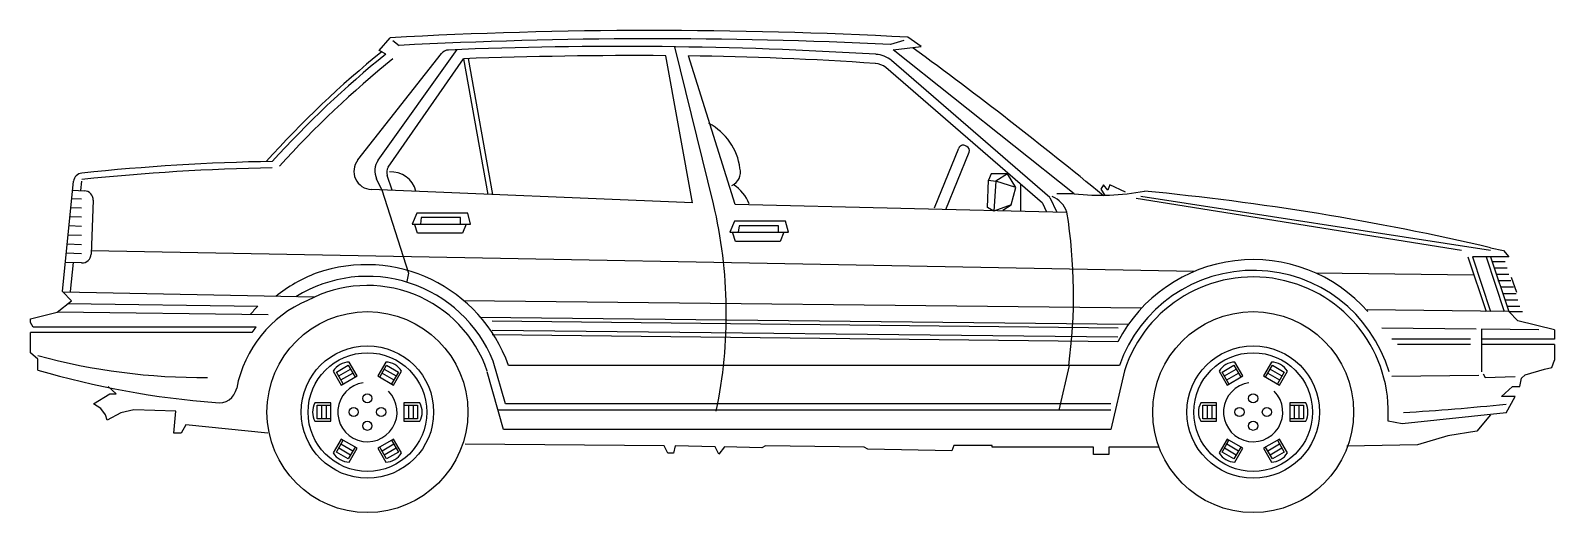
# Model space of a CAD drawing. Extents: x -4.24 to 0, y 0 to 1.34.
import ezdxf

# ---------------------------------------------------------------- set-up
doc = ezdxf.new("R2010")
doc.units = 0
doc.header["$LTSCALE"] = 40
doc.layers.get('0').update_dxf_attribs({"linetype": 'CONTINUOUS'})
doc.layers.add('DETAIL', color=1, linetype='CONTINUOUS')

msp = doc.modelspace()

# ---------------------------------------------------------------- linework, layer by layer
at = {"color": 0, "linetype": 'BYBLOCK'}
for p, q in [((-3.269, 1.2852), (-3.2385, 1.3208)), ((-1.7621, 1.2967), (-1.7986, 1.3222)), ((-3.3288, 0.9807), (-3.0957, 1.277)), ((-3.272, 0.9799), (-3.0522, 1.2877)), ((-3.2512, 1.2751), (-3.269, 1.2852)), ((-2.3393, 0.8585), (-2.4466, 1.2956)), ((-1.8395, 1.287), (-1.7621, 1.2967)), ((-1.336, 0.8865), (-1.8395, 1.287)), ((-3.244, 0.9604), (-3.0345, 1.2624)), ((-3.0345, 1.2624), (-2.9674, 0.8849)), ((-3.0217, 1.2629), (-2.9544, 0.8844)), ((-2.3978, 0.8611), (-2.4716, 1.2709)), ((-2.2788, 0.8573), (-2.4088, 1.2705)), ((-1.4242, 0.8608), (-1.8602, 1.2376)), ((-1.4036, 0.8767), (-1.8439, 1.2571)), ((-3.2334, 0.8966), (-3.2472, 0.9379)), ((-4.1504, 0.6147), (-4.1195, 0.9214)), ((-4.1224, 0.8966), (-4.0892, 0.8952)), ((-2.3978, 0.8611), (-3.291, 0.8985)), ((-3.2616, 0.8973), (-3.2765, 0.9286)), ((-3.2616, 0.8973), (-3.1877, 0.6655)), ((-4.065, 0.8688), (-4.0707, 0.7187)), ((-1.3572, 0.835), (-2.2788, 0.8573)), ((-1.4242, 0.8608), (-1.4128, 0.8365)), ((-1.4036, 0.8767), (-1.3843, 0.8357)), ((-1.336, 0.8865), (-1.3843, 0.8865)), ((-0.2591, 0.729), (-1.1633, 0.8738)), ((-0.1778, 0.7366), (-0.1422, 0.729)), ((-0.1422, 0.729), (-0.127, 0.7112)), ((-4.0969, 0.6943), (-4.1427, 0.696)), ((-0.2286, 0.7112), (-0.1778, 0.5588)), ((-0.127, 0.7112), (-0.2286, 0.7112)), ((-0.1778, 0.7112), (-0.127, 0.5588)), ((-0.1727, 0.6985), (-0.1372, 0.6985)), ((-3.1877, 0.6655), (-3.1928, 0.6426)), ((-0.1626, 0.6629), (-0.127, 0.6629)), ((-0.1205, 0.655), (-0.1056, 0.6134)), ((-4.125, 0.5893), (-4.1504, 0.6147)), ((-0.1499, 0.6274), (-0.1143, 0.6274)), ((-4.2393, 0.5385), (-4.1647, 0.5578)), ((-4.1647, 0.5578), (-4.125, 0.5893)), ((-0.1372, 0.5918), (-0.1016, 0.5918)), ((-0.1016, 0.5334), (-0.127, 0.5588)), ((-0.1245, 0.5588), (-0.0889, 0.5588)), ((-4.2393, 0.5283), (-4.2393, 0.5385)), ((-4.2316, 0.5156), (-4.2393, 0.5283)), ((-3.6116, 0.5156), (-4.2316, 0.5156)), ((-3.9878, 0.5156), (-4.191, 0.5156)), ((0, 0.508), (-0.1016, 0.5334)), ((-4.2393, 0.4445), (-4.2393, 0.5004)), ((-1.2144, 0.4879), (-2.9549, 0.5068)), ((-0.2489, 0.4826), (-0.4521, 0.4826)), ((-0.2337, 0.4826), (-0.4369, 0.4826)), ((0, 0.4826), (-0.2032, 0.4826)), ((0, 0.508), (0, 0.4826)), ((0, 0.4674), (0, 0.4242)), ((-4.2189, 0.4267), (-4.2393, 0.4445)), ((-4.2189, 0.3962), (-4.2189, 0.4267)), ((-0.0076, 0.4039), (0, 0.4242)), ((-2.9235, 0.2311), (-2.9693, 0.3912)), ((-1.35, 0.4089), (-1.3792, 0.2845)), ((-1.1961, 0.3944), (-1.2338, 0.2311)), ((-0.0914, 0.3734), (-0.0813, 0.3835)), ((-0.0813, 0.3835), (-0.0279, 0.3988)), ((-0.0279, 0.3988), (-0.0076, 0.4039)), ((-4.0005, 0.3302), (-4.0234, 0.3505)), ((-0.1473, 0.3226), (-0.1168, 0.3505)), ((-0.1168, 0.3505), (-0.0965, 0.3505)), ((-0.0965, 0.3505), (-0.0914, 0.3734)), ((-4.064, 0.3023), (-4.0183, 0.3302)), ((-4.0437, 0.2896), (-4.064, 0.3023)), ((-4.0183, 0.3302), (-4.0005, 0.3302)), ((-0.1092, 0.3226), (-0.1473, 0.3226)), ((-0.1346, 0.2769), (-0.1092, 0.3226)), ((-4.031, 0.2718), (-4.0437, 0.2896)), ((-4.0259, 0.2565), (-4.031, 0.2718)), ((-3.9878, 0.2769), (-4.0259, 0.2565)), ((-3.9522, 0.286), (-3.9878, 0.2769)), ((-3.8354, 0.2819), (-3.9522, 0.286)), ((-3.8405, 0.221), (-3.8354, 0.2819)), ((-0.1346, 0.2769), (-0.4242, 0.2464)), ((-0.1778, 0.2718), (-0.2159, 0.2261)), ((-3.8202, 0.221), (-3.8405, 0.221)), ((-3.8075, 0.2438), (-3.8202, 0.221)), ((-3.5789, 0.221), (-3.8075, 0.2438)), ((-1.2338, 0.2311), (-2.9235, 0.2311)), ((-0.4242, 0.2464), (-0.4631, 0.2539)), ((-0.2972, 0.2134), (-0.381, 0.188)), ((-0.2159, 0.2261), (-0.2972, 0.2134)), ((-2.4765, 0.1854), (-3.0302, 0.1905)), ((-2.4663, 0.1651), (-2.4765, 0.1854)), ((-2.446, 0.1854), (-2.4511, 0.1651)), ((-2.3343, 0.1829), (-2.446, 0.1854)), ((-2.3241, 0.1626), (-2.3343, 0.1829)), ((-2.3089, 0.1829), (-2.3241, 0.1626)), ((-2.2047, 0.1803), (-2.3089, 0.1829)), ((-2.1946, 0.1854), (-2.2047, 0.1803)), ((-1.9202, 0.1816), (-2.1946, 0.1854)), ((-1.9101, 0.1765), (-1.9202, 0.1816)), ((-1.6764, 0.1714), (-1.9101, 0.1765)), ((-1.6713, 0.1867), (-1.6764, 0.1714)), ((-1.5646, 0.1867), (-1.6713, 0.1867)), ((-1.5646, 0.1816), (-1.5646, 0.1867)), ((-1.2827, 0.1816), (-1.5646, 0.1816)), ((-1.2827, 0.1613), (-1.2827, 0.1816)), ((-1.0999, 0.1816), (-1.2395, 0.1816)), ((-1.2395, 0.1816), (-1.2395, 0.1613)), ((-0.381, 0.188), (-0.5778, 0.1842)), ((-2.4511, 0.1651), (-2.4663, 0.1651)), ((-1.2395, 0.1613), (-1.2827, 0.1613))]:
    msp.add_line(p, q, dxfattribs=at)
for centre, radius in [((-3.302, 0.2794), 0.2794), ((-0.8382, 0.2794), 0.2794), ((-3.302, 0.2794), 0.1651), ((-0.8382, 0.2794), 0.1651)]:
    msp.add_circle(centre, radius, dxfattribs=at)
for centre, radius, start, end in [((-2.5057, -11.9521), 13.2931, 86.95068, 93.16007), ((-1.4655, -0.929), 2.849, 129.0766, 138.0289), ((-1.4595, -0.9351), 2.8452, 129.0297, 137.7848), ((-3.0757, 1.2613), 0.0254, 92.3739, 141.8013), ((-2.5985, -10.2509), 11.5475, 86.47005, 92.3739), ((-1.8928, 1.1986), 0.0762, 50.1364, 86.0046), ((-8.7814, -8.2693), 11.8484, 50.56179, 53.80272), ((-2.5528, -11.9921), 13.2632, 89.64935, 92.0813), ((-2.5217, -7.8958), 9.1669, 86.04357, 89.29404), ((-1.8928, 1.1986), 0.0508, 50.1364, 86.0046), ((-3.4616, -5.0713), 6.0489, 90.99583, 96.02299), ((-3.2889, 0.9493), 0.0508, 141.8013, 267.5998), ((-3.2306, 0.9504), 0.0508, 144.4662, 205.3784), ((-4.0942, 0.9188), 0.0254, 94.7885, 174.2454), ((-4.0903, 0.8698), 0.0254, 357.8253, 87.5104), ((-1.2641, 1.5537), 0.6711, 263.8466, 280.6157), ((-1.8363, -6.3808), 7.3081, 76.88273, 84.536), ((-3.6328, 0.5531), 1.3291, 348.2284, 13.286), ((-1.4232, 0.8135), 0.0704, 18.3463, 68.1823), ((-2.7937, 0.6052), 1.4557, 352.2532, 9.1109), ((-4.096, 0.7197), 0.0254, 267.9546, 357.8253), ((-0.8382, 0.2794), 0.4242, 41.1914, 152.5128), ((-0.8382, 0.2794), 0.3759, 356.1028, 162.194), ((-3.302, 0.2794), 0.3522, 18.8615, 118.2176), ((-3.3398, 0.284), 0.3318, 112.8387, 169.1949), ((-3.5292, 2.768), 2.47, 253.7848, 265.4596), ((-3.7155, 0.3557), 0.0508, 259.5698, 349.1949), ((-3.302, 0.2794), 0.0825, 98.1913, 44.6432), ((-0.8382, 0.2794), 0.0825, 98.1913, 44.6432)]:
    msp.add_arc(centre, radius, start, end, dxfattribs=at)
at = {"layer": 'DETAIL'}
for p, q in [((-3.2309, 1.3132), (-3.214, 1.2994)), ((-1.8096, 1.3133), (-1.8471, 1.3019)), ((-1.635, 1.0187), (-1.6402, 1.0208)), ((-1.7245, 0.8479), (-1.6567, 1.0139)), ((-1.6929, 0.8431), (-1.628, 1.0021)), ((-1.5672, 0.9423), (-1.5748, 0.9246)), ((-1.522, 0.9423), (-1.5672, 0.9423)), ((-1.522, 0.9423), (-1.5545, 0.922)), ((-1.4986, 0.9042), (-1.522, 0.9423)), ((-4.0992, 0.8956), (-4.0966, 0.9214)), ((-1.5773, 0.8484), (-1.5748, 0.9246)), ((-1.5748, 0.9246), (-1.5545, 0.922)), ((-1.5545, 0.922), (-1.5596, 0.8382)), ((-1.4986, 0.9042), (-1.5545, 0.922)), ((-1.5113, 0.856), (-1.4986, 0.9042)), ((-1.485, 0.9133), (-1.485, 0.8381)), ((-1.2548, 0.9119), (-1.2624, 0.8992)), ((-1.2624, 0.8992), (-1.2522, 0.8839)), ((-1.2421, 0.8966), (-1.2548, 0.9119)), ((-1.237, 0.9119), (-1.2421, 0.8966)), ((-1.1938, 0.8915), (-1.237, 0.9119)), ((-4.0969, 0.8721), (-4.1243, 0.8731)), ((-1.5596, 0.8382), (-1.5773, 0.8484)), ((-1.5113, 0.856), (-1.5596, 0.8383)), ((-1.5342, 0.8407), (-1.5113, 0.856)), ((-0.1778, 0.729), (-1.1506, 0.8788)), ((-4.0969, 0.8213), (-4.1294, 0.8225)), ((-4.0969, 0.8467), (-4.1269, 0.8478)), ((-3.1648, 0.8331), (-3.1775, 0.8026)), ((-3.0226, 0.8331), (-3.1648, 0.8331)), ((-3.1521, 0.8204), (-3.1547, 0.8026)), ((-3.0429, 0.8204), (-3.1521, 0.8204)), ((-3.0429, 0.8026), (-3.0429, 0.8204)), ((-3.015, 0.8026), (-3.0226, 0.8331)), ((-2.2809, 0.8103), (-2.2936, 0.7798)), ((-2.1387, 0.8103), (-2.2809, 0.8103)), ((-2.1311, 0.7798), (-2.1387, 0.8103)), ((-4.0969, 0.7705), (-4.1345, 0.7719)), ((-4.0969, 0.7959), (-4.132, 0.7972)), ((-3.1775, 0.8026), (-3.015, 0.8026)), ((-3.1623, 0.7772), (-3.1699, 0.8001)), ((-3.0378, 0.7772), (-3.1623, 0.7772)), ((-3.0277, 0.8026), (-3.0378, 0.7772)), ((-2.2936, 0.7798), (-2.1311, 0.7798)), ((-2.2784, 0.7544), (-2.286, 0.7772)), ((-2.2682, 0.7976), (-2.2708, 0.7798)), ((-2.159, 0.7976), (-2.2682, 0.7976)), ((-2.159, 0.7798), (-2.159, 0.7976)), ((-2.1438, 0.7798), (-2.1539, 0.7544)), ((-4.0969, 0.7197), (-4.1396, 0.7212)), ((-4.0969, 0.7451), (-4.1371, 0.7466)), ((-1.0023, 0.6706), (-4.0703, 0.7279)), ((-2.1539, 0.7544), (-2.2784, 0.7544)), ((-4.1275, 0.6147), (-4.1194, 0.6951)), ((-0.2413, 0.7112), (-0.1905, 0.5588)), ((-0.1905, 0.7112), (-0.1397, 0.5588)), ((-0.1676, 0.6807), (-0.1321, 0.6807)), ((-0.2245, 0.6607), (-0.6642, 0.6663)), ((-0.1575, 0.6452), (-0.1219, 0.6452)), ((-3.449, 0.5994), (-4.1495, 0.6133)), ((-0.1422, 0.6096), (-0.1067, 0.6096)), ((-3.5777, 0.5503), (-4.1647, 0.5578)), ((-3.6068, 0.5736), (-4.1363, 0.5803)), ((-1.1488, 0.5684), (-3.0334, 0.5892)), ((-0.127, 0.5588), (-0.5207, 0.5639)), ((-0.1321, 0.574), (-0.0965, 0.574)), ((-1.1855, 0.5231), (-2.9894, 0.5428)), ((-1.2141, 0.5133), (-2.9546, 0.5322)), ((-0.2184, 0.51), (-0.4801, 0.5131)), ((-0.0432, 0.508), (-0.2032, 0.5099)), ((-0.2032, 0.5099), (-0.2032, 0.3912)), ((-3.6239, 0.5004), (-4.2393, 0.5004)), ((-1.2146, 0.4752), (-2.955, 0.4941)), ((-0.2337, 0.4674), (-0.4369, 0.4674)), ((0, 0.4674), (-0.2032, 0.4674)), ((-3.397, 0.3932), (-3.3748, 0.3547)), ((-3.3883, 0.3909), (-3.3554, 0.4099)), ((-3.3693, 0.3579), (-3.3883, 0.3909)), ((-3.382, 0.3799), (-3.349, 0.3989)), ((-3.3756, 0.3689), (-3.3427, 0.3879)), ((-3.3554, 0.4099), (-3.3363, 0.3769)), ((-3.3308, 0.3801), (-3.353, 0.4186)), ((-3.251, 0.4186), (-3.2732, 0.3801)), ((-3.2677, 0.3769), (-3.2486, 0.4099)), ((-3.2613, 0.3879), (-3.2284, 0.3689)), ((-3.255, 0.3989), (-3.222, 0.3799)), ((-3.2486, 0.4099), (-3.2157, 0.3909)), ((-3.2157, 0.3909), (-3.2347, 0.3579)), ((-3.2292, 0.3547), (-3.207, 0.3932)), ((-2.9181, 0.3023), (-2.9522, 0.4215)), ((-1.2104, 0.4089), (-2.9096, 0.4089)), ((-0.9332, 0.3932), (-0.911, 0.3547)), ((-0.9245, 0.3909), (-0.8916, 0.4099)), ((-0.9055, 0.3579), (-0.9245, 0.3909)), ((-0.9182, 0.3799), (-0.8852, 0.3989)), ((-0.9118, 0.3689), (-0.8789, 0.3879)), ((-0.8916, 0.4099), (-0.8725, 0.3769)), ((-0.867, 0.3801), (-0.8892, 0.4186)), ((-0.7872, 0.4186), (-0.8094, 0.3801)), ((-0.8039, 0.3769), (-0.7848, 0.4099)), ((-0.7975, 0.3879), (-0.7646, 0.3689)), ((-0.7912, 0.3989), (-0.7582, 0.3799)), ((-0.7848, 0.4099), (-0.7519, 0.3909)), ((-0.7519, 0.3909), (-0.7709, 0.3579)), ((-0.7654, 0.3547), (-0.7432, 0.3932)), ((-0.1981, 0.3861), (-0.193, 0.3759)), ((-3.3748, 0.3547), (-3.3308, 0.3801)), ((-3.2732, 0.3801), (-3.2292, 0.3547)), ((-0.911, 0.3547), (-0.867, 0.3801)), ((-0.8094, 0.3801), (-0.7654, 0.3547)), ((-0.2108, 0.381), (-0.4521, 0.3785)), ((-0.193, 0.3759), (-0.1092, 0.3785)), ((-3.4036, 0.3048), (-3.448, 0.3048)), ((-3.4417, 0.2984), (-3.4036, 0.2984)), ((-3.4417, 0.2604), (-3.4417, 0.2984)), ((-3.429, 0.2604), (-3.429, 0.2984)), ((-3.4163, 0.2604), (-3.4163, 0.2984)), ((-3.4036, 0.254), (-3.4036, 0.3048)), ((-3.2004, 0.3048), (-3.2004, 0.254)), ((-3.1559, 0.3048), (-3.2004, 0.3048)), ((-3.2004, 0.2984), (-3.1623, 0.2984)), ((-3.1877, 0.2984), (-3.1877, 0.2604)), ((-3.175, 0.2984), (-3.175, 0.2604)), ((-3.1623, 0.2984), (-3.1623, 0.2604)), ((-1.2338, 0.3023), (-2.9181, 0.3023)), ((-0.9398, 0.3048), (-0.9842, 0.3048)), ((-0.9779, 0.2604), (-0.9779, 0.2984)), ((-0.9779, 0.2984), (-0.9398, 0.2984)), ((-0.9652, 0.2604), (-0.9652, 0.2984)), ((-0.9525, 0.2604), (-0.9525, 0.2984)), ((-0.9398, 0.254), (-0.9398, 0.3048)), ((-0.7366, 0.3048), (-0.7366, 0.254)), ((-0.6921, 0.3048), (-0.7366, 0.3048)), ((-0.7366, 0.2984), (-0.6985, 0.2984)), ((-0.7239, 0.2984), (-0.7239, 0.2604)), ((-0.7112, 0.2984), (-0.7112, 0.2604)), ((-0.6985, 0.2984), (-0.6985, 0.2604)), ((-3.4036, 0.2604), (-3.4417, 0.2604)), ((-3.1623, 0.2604), (-3.2004, 0.2604)), ((-1.2338, 0.2845), (-2.9388, 0.2845)), ((-0.9398, 0.2604), (-0.9779, 0.2604)), ((-0.6985, 0.2604), (-0.7366, 0.2604)), ((-3.448, 0.254), (-3.4036, 0.254)), ((-3.2004, 0.254), (-3.1559, 0.254)), ((-0.9842, 0.254), (-0.9398, 0.254)), ((-0.7366, 0.254), (-0.6921, 0.254)), ((-3.3748, 0.2041), (-3.397, 0.1656)), ((-3.3883, 0.1679), (-3.3693, 0.2009)), ((-3.349, 0.1599), (-3.382, 0.1789)), ((-3.3427, 0.1709), (-3.3756, 0.1899)), ((-3.3308, 0.1787), (-3.3748, 0.2041)), ((-3.3363, 0.1819), (-3.3554, 0.1489)), ((-3.353, 0.1402), (-3.3308, 0.1787)), ((-3.2292, 0.2041), (-3.2732, 0.1787)), ((-3.2732, 0.1787), (-3.251, 0.1402)), ((-3.2486, 0.1489), (-3.2677, 0.1819)), ((-3.2284, 0.1899), (-3.2613, 0.1709)), ((-3.222, 0.1789), (-3.255, 0.1599)), ((-3.2347, 0.2009), (-3.2157, 0.1679)), ((-3.207, 0.1656), (-3.2292, 0.2041)), ((-0.911, 0.2041), (-0.9332, 0.1656)), ((-0.9245, 0.1679), (-0.9055, 0.2009)), ((-0.8852, 0.1599), (-0.9182, 0.1789)), ((-0.8789, 0.1709), (-0.9118, 0.1899)), ((-0.867, 0.1787), (-0.911, 0.2041)), ((-0.8725, 0.1819), (-0.8916, 0.1489)), ((-0.8892, 0.1402), (-0.867, 0.1787)), ((-0.7654, 0.2041), (-0.8094, 0.1787)), ((-0.8094, 0.1787), (-0.7872, 0.1402)), ((-0.7848, 0.1489), (-0.8039, 0.1819)), ((-0.7646, 0.1899), (-0.7975, 0.1709)), ((-0.7582, 0.1789), (-0.7912, 0.1599)), ((-0.7709, 0.2009), (-0.7519, 0.1679)), ((-0.7432, 0.1656), (-0.7654, 0.2041)), ((-3.3554, 0.1489), (-3.3883, 0.1679)), ((-3.2157, 0.1679), (-3.2486, 0.1489)), ((-0.8916, 0.1489), (-0.9245, 0.1679)), ((-0.7519, 0.1679), (-0.7848, 0.1489))]:
    msp.add_line(p, q, dxfattribs=at)
for centre, radius in [((-3.302, 0.2794), 0.1842), ((-0.8382, 0.2794), 0.1842), ((-3.302, 0.3175), 0.0127), ((-0.8382, 0.3175), 0.0127), ((-3.3401, 0.2794), 0.0127), ((-3.2639, 0.2794), 0.0127), ((-0.8763, 0.2794), 0.0127), ((-0.8001, 0.2794), 0.0127), ((-3.302, 0.2413), 0.0127), ((-0.8382, 0.2413), 0.0127)]:
    msp.add_circle(centre, radius, dxfattribs=at)
for centre, radius, start, end in [((-2.5056, -12.3638), 13.6816, 87.2412, 92.96816), ((-1.4392, -0.9478), 2.8452, 129.0297, 137.7848), ((-2.4281, 0.9371), 0.1637, 7.1981, 62.3138), ((-1.645, 1.0091), 0.0127, 67.7824, 157.7824), ((-1.6398, 1.0069), 0.0127, 337.7824, 67.7824), ((-3.4616, -5.0891), 6.0489, 90.99583, 96.02299), ((-3.2231, 0.9459), 0.0254, 145.2547, 198.4349), ((-3.236, 0.8768), 0.0708, 14.1229, 94.0576), ((-2.3061, 0.9472), 0.0417, 294.8483, 14.4594), ((-2.3388, 0.8229), 0.1048, 19.8751, 58.1068), ((-3.3055, 0.2696), 0.4197, 19.3853, 109.3417), ((-3.3004, 0.284), 0.408, 110.6846, 128.9939), ((-3.302, 0.2794), 0.3776, 22.1038, 121.7578), ((-0.8382, 0.2794), 0.3941, 16.4741, 160.8103), ((-3.3194, 0.284), 0.408, 134.7779, 139.1206), ((-3.3398, 0.284), 0.3572, 139.5673, 142.7074), ((-3.7639, 2.1024), 1.7266, 254.7184, 270.5768), ((-3.3512, 0.3646), 0.054, 91.9275, 148.0725), ((-3.2528, 0.3646), 0.054, 31.9275, 88.0725), ((-0.8874, 0.3646), 0.054, 91.9275, 148.0725), ((-0.789, 0.3646), 0.054, 31.9275, 88.0725), ((-3.4004, 0.2794), 0.054, 151.9275, 208.0725), ((-3.2036, 0.2794), 0.054, 331.9275, 28.0725), ((-0.9366, 0.2794), 0.054, 151.9275, 208.0725), ((-0.7398, 0.2794), 0.054, 331.9275, 28.0725), ((-0.8296, 7.0064), 6.7408, 273.47939, 275.91596), ((-3.3512, 0.1942), 0.054, 211.9275, 268.0725), ((-3.2528, 0.1942), 0.054, 271.9275, 328.0725), ((-0.8874, 0.1942), 0.054, 211.9275, 268.0725), ((-0.789, 0.1942), 0.054, 271.9275, 328.0725)]:
    msp.add_arc(centre, radius, start, end, dxfattribs=at)

doc.saveas('drawing.dxf')
